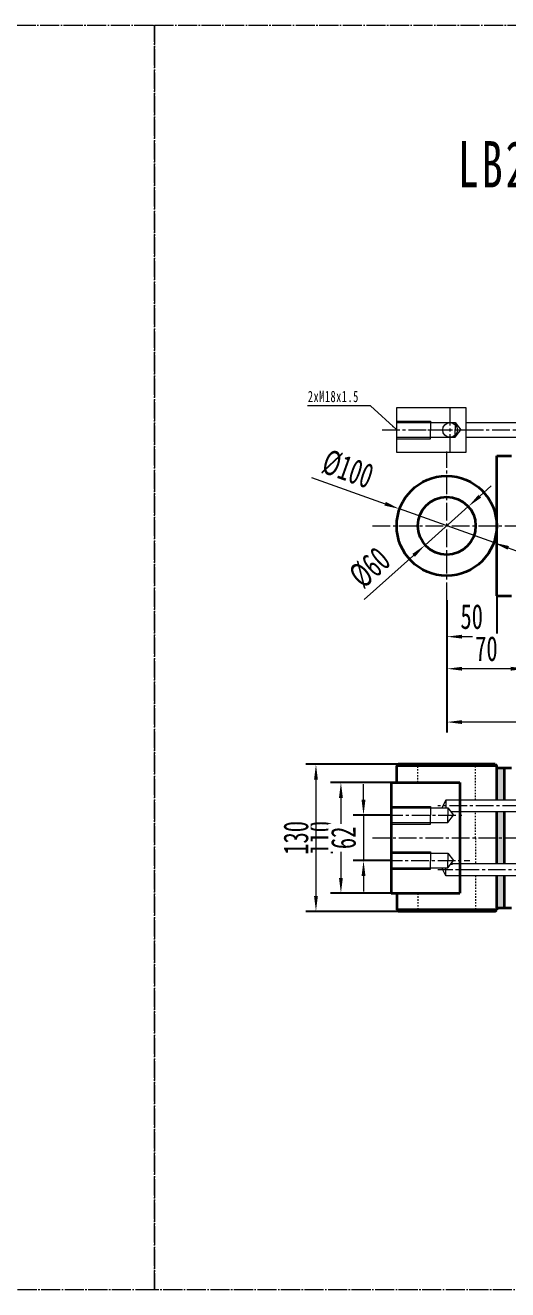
# Model space of a CAD drawing. Header units: millimetres. Extents: x -569 to 3326, y -244 to 615.
# Drawn here: x 589 to 917, y -244 to 615 of the extents above; entities that cross this region are included whole.
import ezdxf

# ---------------------------------------------------------------- set-up
doc = ezdxf.new("R2010")
doc.units = ezdxf.units.MM
doc.header["$PDSIZE"] = -5
for name, pattern in [('AD_LTYPE2 0 mm', [16, 13, -1, 1, -1]), ('双点画线', [22, 12, -2, 2, -2, 2, -2]), ('点画线', [18, 12, -2, 2, -2]), ('虚线', [2, 1, -1])]:
    doc.linetypes.add(name, pattern=pattern)
doc.layers.get('0').update_dxf_attribs({"lineweight": 35})
for name, color, linetype, lineweight in [('ACAD1轮廓实线层', 7, 'Continuous', 30), ('ACAD3中心线层', 1, 'AD_LTYPE2 0 mm', 0), ('EB0', 7, 'Continuous', 35), ('中心线层', 1, '点画线', 18), ('尺寸线层', 3, 'Continuous', 18)]:
    doc.layers.add(name, color=color, linetype=linetype, lineweight=lineweight)
doc.styles.add('UserTxtStyle7', font='', dxfattribs={"width": 0.667})
doc.styles.add('标准', font='', dxfattribs={"width": 0.667})
doc.styles.get('UserTxtStyle7').set_extended_font_data('宋体')
doc.styles.get('标准').set_extended_font_data('宋体')
doc.dimstyles.new('标准', dxfattribs={"dimscale": 3.5, "dimtxt": 4.816406, "dimasz": 3, "dimexe": 2, "dimexo": 0, "dimgap": 1.465905, "dimtad": 1, "dimdec": 1, "dimdsep": 46, "dimtxsty": '标准', "dimblk": '_CAXARROW', "dimcen": 0, "dimdle": 3, "dimaunit": 1, "dimazin": 2, "dimtfac": 0.707107, "dimtdec": 3, "dimtmove": 0, "dimatfit": 3, "dimfxl": 1, "dimfrac": 2, "dimtolj": 1, "dimtzin": 0, "dimlwd": 18, "dimarcsym": 0})

# ---------------------------------------------------------------- blocks, each defined once
blk = doc.blocks.new('_CAXARROW')
blk.add_hatch(color=0).paths.add_polyline_path([(0, 0), (-1, 0.125), (-1, -0.125)], flags=0)
blk = doc.blocks.new('*D51')
at = {"layer": 'Defpoints', "color": 0, "linetype": 'Continuous', "transparency": 16777216}
for p in [(909.71, 232.83), (875.74, 224.16), (875.74, 199.32)]:
    blk.add_point(p, dxfattribs=at)
at = {"layer": '尺寸线层', "color": 0, "linetype": 'Continuous', "lineweight": -2, "transparency": 16777216}
for p, q in [((909.71, 232.83), (909.71, 192.32)), ((875.74, 224.16), (875.74, 192.32))]:
    blk.add_line(p, q, dxfattribs=at)
at = {"layer": '尺寸线层', "color": 0, "linetype": 'Continuous', "lineweight": 18, "transparency": 16777216}
blk.add_line((899.21, 199.32), (886.24, 199.32), dxfattribs=at)
at = {"layer": '尺寸线层', "color": 0, "linetype": 'Continuous', "lineweight": 18, "transparency": 16777216, "xscale": 10.5, "yscale": 10.5, "zscale": 10.5, "rotation": 180}
blk.add_blockref('_CAXARROW', (875.74, 199.32), dxfattribs=at)
at = {"layer": '尺寸线层', "color": 0, "linetype": 'Continuous', "lineweight": 18, "transparency": 16777216, "xscale": 10.5, "yscale": 10.5, "zscale": 10.5}
blk.add_blockref('_CAXARROW', (909.71, 199.32), dxfattribs=at)
at = {"layer": '尺寸线层', "color": 0, "linetype": 'Continuous', "lineweight": 35, "transparency": 16777216, "insert": (892.73, 212.88), "char_height": 16.8574, "width": 15.4125, "attachment_point": 5, "style": '标准', "bg_fill": 3, "box_fill_scale": 1.1, "bg_fill_color": 256, "bg_fill_true_color": 13158600, "bg_fill_transparency": 0}
blk.add_mtext('\\A1;{\\fNSimSun|b0|i0|c134|p49;50}', dxfattribs=at)
blk = doc.blocks.new('*D52')
at = {"layer": 'Defpoints', "color": 0, "linetype": '双点画线', "transparency": 16777216}
for p in [(929.71, 235.66), (875.74, 224.16), (875.74, 177.54)]:
    blk.add_point(p, dxfattribs=at)
at = {"layer": '尺寸线层', "color": 0, "linetype": 'Continuous', "lineweight": -2, "transparency": 16777216}
for p, q in [((929.71, 235.66), (929.71, 170.54)), ((875.74, 224.16), (875.74, 170.54))]:
    blk.add_line(p, q, dxfattribs=at)
at = {"layer": '尺寸线层', "color": 0, "linetype": 'Continuous', "lineweight": 18, "transparency": 16777216}
blk.add_line((919.21, 177.54), (886.24, 177.54), dxfattribs=at)
at = {"layer": '尺寸线层', "color": 0, "linetype": '双点画线', "lineweight": 18, "transparency": 16777216, "xscale": 10.5, "yscale": 10.5, "zscale": 10.5, "rotation": 180}
blk.add_blockref('_CAXARROW', (875.74, 177.54), dxfattribs=at)
at = {"layer": '尺寸线层', "color": 0, "linetype": '双点画线', "lineweight": 18, "transparency": 16777216, "xscale": 10.5, "yscale": 10.5, "zscale": 10.5}
blk.add_blockref('_CAXARROW', (929.71, 177.54), dxfattribs=at)
at = {"layer": '尺寸线层', "color": 0, "linetype": '双点画线', "lineweight": 25, "transparency": 16777216, "insert": (902.73, 191.1), "char_height": 16.8574, "width": 15.4125, "attachment_point": 5, "style": '标准', "bg_fill": 3, "box_fill_scale": 1.1, "bg_fill_color": 256, "bg_fill_true_color": 13158600, "bg_fill_transparency": 0}
blk.add_mtext('\\A1;{\\fNSimSun|b0|i0|c134|p49;70}', dxfattribs=at)
blk = doc.blocks.new('*D63')
at = {"layer": 'Defpoints', "color": 0, "linetype": '点画线', "transparency": 16777216}
for p in [(875.74, 224.16), (1356.55, 221.66), (875.74, 141.28)]:
    blk.add_point(p, dxfattribs=at)
at = {"layer": '尺寸线层', "color": 0, "linetype": 'Continuous', "lineweight": -2, "transparency": 16777216}
for p, q in [((875.74, 224.16), (875.74, 134.28)), ((1356.55, 221.66), (1356.55, 134.28))]:
    blk.add_line(p, q, dxfattribs=at)
at = {"layer": '尺寸线层', "color": 0, "linetype": 'Continuous', "lineweight": 18, "transparency": 16777216}
blk.add_line((1346.05, 141.28), (886.24, 141.28), dxfattribs=at)
at = {"layer": '尺寸线层', "color": 0, "linetype": '点画线', "lineweight": 18, "transparency": 16777216, "xscale": 10.5, "yscale": 10.5, "zscale": 10.5, "rotation": 180}
blk.add_blockref('_CAXARROW', (875.74, 141.28), dxfattribs=at)
at = {"layer": '尺寸线层', "color": 0, "linetype": '点画线', "lineweight": 18, "transparency": 16777216, "xscale": 10.5, "yscale": 10.5, "zscale": 10.5}
blk.add_blockref('_CAXARROW', (1356.55, 141.28), dxfattribs=at)
at = {"layer": '尺寸线层', "color": 0, "linetype": '点画线', "lineweight": 18, "transparency": 16777216, "insert": (1116.15, 154.84), "char_height": 16.8574, "width": 29.0357, "attachment_point": 5, "style": '标准', "bg_fill": 3, "box_fill_scale": 1.1, "bg_fill_color": 256, "bg_fill_true_color": 13158600, "bg_fill_transparency": 0}
blk.add_mtext('\\A1;{\\fNSimSun|b0|i0|c134|p49;1810}', dxfattribs=at)
blk = doc.blocks.new('*D64')
at = {"layer": 'Defpoints', "color": 0, "transparency": 16777216}
for p in [(843.77, 286.11), (907.72, 263.21)]:
    blk.add_point(p, dxfattribs=at)
at = {"layer": '尺寸线层', "color": 0, "linetype": 'Continuous', "lineweight": 18, "transparency": 16777216}
for p, q in [((783.92, 307.53), (833.88, 289.65)), ((907.72, 263.21), (843.77, 286.11)), ((917.61, 259.67), (927.49, 256.13))]:
    blk.add_line(p, q, dxfattribs=at)
at = {"layer": '尺寸线层', "color": 0, "lineweight": 18, "transparency": 16777216, "xscale": 10.5, "yscale": 10.5, "zscale": 10.5}
for p, rotation in [((843.77, 286.11), 340.3017428965205), ((907.72, 263.21), 160.3017428965205)]:
    blk.add_blockref('_CAXARROW', p, dxfattribs=dict(at, rotation=rotation))
at = {"layer": '尺寸线层', "color": 0, "transparency": 16777216, "insert": (808.53, 313.13), "char_height": 16.8574, "width": 30.4064, "attachment_point": 5, "rotation": 340.30174, "style": '标准', "bg_fill": 3, "box_fill_scale": 1.1, "bg_fill_color": 256, "bg_fill_true_color": 13158600, "bg_fill_transparency": 0}
blk.add_mtext('\\A1;{\\fNSimSun|b0|i0|c134|p49;%%C100}', dxfattribs=at)
blk = doc.blocks.new('*D65')
at = {"layer": 'Defpoints', "color": 0, "transparency": 16777216}
for p in [(890.4, 287.75), (861.09, 261.57)]:
    blk.add_point(p, dxfattribs=at)
at = {"layer": '尺寸线层', "color": 0, "linetype": 'Continuous', "lineweight": 18, "transparency": 16777216}
for p, q in [((898.23, 294.74), (906.06, 301.74)), ((890.4, 287.75), (861.09, 261.57)), ((819.68, 224.59), (853.26, 254.58))]:
    blk.add_line(p, q, dxfattribs=at)
at = {"layer": '尺寸线层', "color": 0, "lineweight": 18, "transparency": 16777216, "xscale": 10.5, "yscale": 10.5, "zscale": 10.5}
for p, rotation in [((890.4, 287.75), 221.7668360606919), ((861.09, 261.57), 41.76683606069187)]:
    blk.add_blockref('_CAXARROW', p, dxfattribs=dict(at, rotation=rotation))
at = {"layer": '尺寸线层', "color": 0, "transparency": 16777216, "insert": (823.52, 246.2), "char_height": 16.8574, "width": 22.365, "attachment_point": 5, "rotation": 41.76684, "style": '标准', "bg_fill": 3, "box_fill_scale": 1.1, "bg_fill_color": 256, "bg_fill_true_color": 13158600, "bg_fill_transparency": 0}
blk.add_mtext('\\A1;{\\fNSimSun|b0|i0|c134|p49;%%C60}', dxfattribs=at)
blk = doc.blocks.new('*D67')
at = {"layer": 'Defpoints', "color": 0, "transparency": 16777216}
for p in [(837.9, 100.3), (803.83, 24.91), (837.9, 24.91)]:
    blk.add_point(p, dxfattribs=at)
at = {"layer": '尺寸线层', "color": 0, "linetype": 'Continuous', "lineweight": -2, "transparency": 16777216}
for p, q in [((837.9, 100.3), (796.83, 100.3)), ((837.9, 24.91), (796.83, 24.91))]:
    blk.add_line(p, q, dxfattribs=at)
at = {"layer": '尺寸线层', "color": 0, "linetype": 'Continuous', "lineweight": 18, "transparency": 16777216}
blk.add_line((803.83, 89.8), (803.83, 35.41), dxfattribs=at)
at = {"layer": '尺寸线层', "color": 0, "lineweight": 18, "transparency": 16777216, "xscale": 10.5, "yscale": 10.5, "zscale": 10.5}
for p, rotation in [((803.83, 100.3), 90), ((803.83, 24.91), 270)]:
    blk.add_blockref('_CAXARROW', p, dxfattribs=dict(at, rotation=rotation))
at = {"layer": '尺寸线层', "color": 0, "transparency": 16777216, "insert": (790.27, 62.6), "char_height": 16.8574, "width": 20.9943, "attachment_point": 5, "rotation": 90, "style": '标准', "bg_fill": 3, "box_fill_scale": 1.1, "bg_fill_color": 256, "bg_fill_true_color": 13158600, "bg_fill_transparency": 0}
blk.add_mtext('\\A1;{\\fNSimSun|b0|i0|c134|p49;110}', dxfattribs=at)
blk = doc.blocks.new('*D68')
at = {"layer": 'Defpoints', "color": 0, "transparency": 16777216}
for p in [(837.9, 77.98), (819.19, 47.22), (837.9, 47.22)]:
    blk.add_point(p, dxfattribs=at)
at = {"layer": '尺寸线层', "color": 0, "linetype": 'Continuous', "lineweight": 18, "transparency": 16777216}
for p, q in [((819.19, 88.48), (819.19, 98.98)), ((819.19, 77.98), (819.19, 47.22)), ((819.19, 36.72), (819.19, 26.22))]:
    blk.add_line(p, q, dxfattribs=at)
at = {"layer": '尺寸线层', "color": 0, "linetype": 'Continuous', "lineweight": -2, "transparency": 16777216}
for p, q in [((837.9, 77.98), (812.19, 77.98)), ((837.9, 47.22), (812.19, 47.22))]:
    blk.add_line(p, q, dxfattribs=at)
at = {"layer": '尺寸线层', "color": 0, "lineweight": 18, "transparency": 16777216, "xscale": 10.5, "yscale": 10.5, "zscale": 10.5}
for p, rotation in [((819.19, 77.98), 270), ((819.19, 47.22), 90)]:
    blk.add_blockref('_CAXARROW', p, dxfattribs=dict(at, rotation=rotation))
at = {"layer": '尺寸线层', "color": 0, "transparency": 16777216, "insert": (805.63, 62.6), "char_height": 16.8574, "width": 15.4125, "attachment_point": 5, "rotation": 90, "style": '标准', "bg_fill": 3, "box_fill_scale": 1.1, "bg_fill_color": 256, "bg_fill_true_color": 13158600, "bg_fill_transparency": 0}
blk.add_mtext('\\A1;{\\fNSimSun|b0|i0|c134|p49;62}', dxfattribs=at)
blk = doc.blocks.new('*D70')
at = {"layer": 'Defpoints', "color": 0, "transparency": 16777216}
for p in [(842.78, 112.58), (786.88, 12.62), (842.78, 12.62)]:
    blk.add_point(p, dxfattribs=at)
at = {"layer": '尺寸线层', "color": 0, "linetype": 'Continuous', "lineweight": -2, "transparency": 16777216}
for p, q in [((842.78, 112.58), (779.88, 112.58)), ((842.78, 12.62), (779.88, 12.62))]:
    blk.add_line(p, q, dxfattribs=at)
at = {"layer": '尺寸线层', "color": 0, "linetype": 'Continuous', "lineweight": 18, "transparency": 16777216}
blk.add_line((786.88, 102.08), (786.88, 23.12), dxfattribs=at)
at = {"layer": '尺寸线层', "color": 0, "lineweight": 18, "transparency": 16777216, "xscale": 10.5, "yscale": 10.5, "zscale": 10.5}
for p, rotation in [((786.88, 112.58), 90), ((786.88, 12.62), 270)]:
    blk.add_blockref('_CAXARROW', p, dxfattribs=dict(at, rotation=rotation))
at = {"layer": '尺寸线层', "color": 0, "transparency": 16777216, "insert": (773.32, 62.6), "char_height": 16.8574, "width": 20.9943, "attachment_point": 5, "rotation": 90, "style": '标准', "bg_fill": 3, "box_fill_scale": 1.1, "bg_fill_color": 256, "bg_fill_true_color": 13158600, "bg_fill_transparency": 0}
blk.add_mtext('\\A1;{\\fNSimSun|b0|i0|c134|p49;130}', dxfattribs=at)
blk = doc.blocks.new('*X50')
at = {"layer": '尺寸线层', "linetype": 'Continuous'}
blk.add_hatch(color=0, dxfattribs=at).paths.add_polyline_path([(43.09, -16.32), (39.79, -14), (40.47, -13.26)], flags=0)
at = {"layer": '尺寸线层', "color": 0}
blk.add_line((25.15, 0), (-17.5, 0), dxfattribs=at)
at = {"layer": '尺寸线层', "color": 0, "linetype": 'Continuous'}
blk.add_line((43.09, -16.32), (25.15, 0), dxfattribs=at)
at = {"layer": '尺寸线层', "color": 0, "insert": (0, 6.38), "char_height": 7.7063, "width": 69.9849, "attachment_point": 5, "line_spacing_factor": 1.15057, "style": '标准'}
blk.add_mtext('\\T1.1;{\\fNSimSun|b0|i0|c134|p49;2xM18x1.5}', dxfattribs=at)

msp = doc.modelspace()

# ---------------------------------------------------------------- hatches: boundary and pattern name
at = {"layer": 'EB0'}
h = msp.add_hatch(color=256, dxfattribs=at)
h.paths.add_polyline_path([(909.71, 88.31), (909.71, 98.44), (909.71, 110.1), (914.71, 110.1), (914.71, 88.31)], flags=0)
h.paths.add_polyline_path([(909.71, 62.6), (909.71, 73.94), (909.71, 80.31), (914.71, 80.31), (914.71, 62.6)], flags=0)
h.paths.add_polyline_path([(909.71, 44.89), (909.71, 56.17), (909.71, 62.6), (914.71, 62.6), (914.71, 44.89)], flags=0)
h.paths.add_polyline_path([(909.71, 15.1), (909.71, 32.89), (909.71, 36.89), (914.71, 36.89), (914.71, 15.1)], flags=0)

# ---------------------------------------------------------------- linework, layer by layer
at = {"layer": 'ACAD3中心线层'}
for points in [[(-568.61, 614.78), (677.12, 614.78), (677.12, -244.45), (-568.61, -244.45)], [(677.12, 614.78), (1560.09, 614.78), (1560.09, -244.45), (677.12, -244.45)]]:
    msp.add_lwpolyline(points, close=True, dxfattribs=at)
at = {"layer": 'EB0', "lineweight": 18}
for p, q in [((841.78, 345.82), (864.64, 345.82)), ((841.78, 344.82), (864.64, 344.82)), ((864.64, 345.82), (864.64, 339.82)), ((864.64, 344.82), (881.57, 344.82)), ((881.57, 344.82), (885.42, 339.82)), ((881.57, 344.82), (881.57, 339.82)), ((864.64, 333.82), (864.64, 339.82)), ((881.57, 334.82), (885.42, 339.82)), ((881.57, 334.82), (881.57, 339.82)), ((841.78, 334.82), (864.64, 334.82)), ((841.78, 333.82), (864.64, 333.82)), ((864.64, 334.82), (881.57, 334.82)), ((837.9, 83.98), (864.64, 83.98)), ((837.9, 82.98), (864.64, 82.98)), ((864.64, 83.98), (864.64, 77.98)), ((864.64, 82.98), (876.57, 82.98)), ((864.64, 71.98), (864.64, 77.98)), ((876.57, 82.98), (876.57, 77.98)), ((876.57, 72.98), (880.42, 77.98)), ((876.57, 72.98), (876.57, 77.98)), ((837.9, 72.98), (864.64, 72.98)), ((837.9, 71.98), (864.64, 71.98)), ((864.64, 72.98), (876.57, 72.98)), ((837.9, 53.22), (864.64, 53.22)), ((837.9, 52.22), (864.64, 52.22)), ((864.64, 53.22), (864.64, 47.22)), ((864.64, 52.22), (876.57, 52.22)), ((876.57, 52.22), (880.42, 47.22)), ((876.57, 52.22), (876.57, 47.22)), ((864.64, 41.22), (864.64, 47.22)), ((876.57, 42.22), (880.42, 47.22)), ((876.57, 42.22), (876.57, 47.22)), ((837.9, 42.22), (864.64, 42.22)), ((837.9, 41.22), (864.64, 41.22)), ((864.64, 42.22), (876.57, 42.22))]:
    msp.add_line(p, q, dxfattribs=at)
at = {"layer": 'EB0', "color": 8, "lineweight": 18}
for p, q in [((888.64, 344.82), (931.81, 344.82)), ((888.64, 334.82), (931.81, 334.82)), ((875.25, 88.31), (872.47, 82.98)), ((879.76, 88.31), (875.25, 88.31)), ((875.25, 88.31), (875.25, 82.98)), ((1185.56, 88.31), (879.76, 88.31)), ((876.57, 82.98), (880.42, 77.98)), ((1185.56, 80.31), (878.5, 80.31)), ((941.81, 44.89), (879.76, 44.89)), ((875.25, 36.89), (872.47, 42.22)), ((875.25, 36.89), (875.25, 42.22)), ((879.76, 36.89), (875.25, 36.89)), ((941.81, 36.89), (879.76, 36.89))]:
    msp.add_line(p, q, dxfattribs=at)
at = {"layer": 'EB0', "linetype": 'Continuous', "lineweight": 35}
for p, q in [((909.71, 322.16), (919.71, 322.16)), ((909.71, 110.1), (919.71, 110.1)), ((909.71, 88.31), (909.71, 110.1)), ((909.71, 44.89), (909.71, 80.31)), ((909.71, 15.1), (909.71, 36.89)), ((909.71, 15.1), (919.71, 15.1))]:
    msp.add_line(p, q, dxfattribs=at)
at = {"layer": 'EB0'}
for p, q in [((841.78, 111.58), (842.78, 112.58)), ((908.71, 112.58), (842.78, 112.58)), ((908.71, 112.58), (909.71, 111.58)), ((909.71, 111.58), (841.78, 111.58)), ((841.78, 100.3), (841.78, 111.58)), ((909.71, 110.1), (909.71, 111.58)), ((914.71, 110.1), (914.71, 88.31)), ((914.71, 80.31), (914.71, 44.89)), ((879.76, 44.89), (878.63, 44.89)), ((914.71, 36.89), (914.71, 15.1)), ((841.78, 24.91), (841.78, 13.62)), ((841.78, 13.62), (842.78, 12.62)), ((909.71, 13.62), (841.78, 13.62)), ((908.71, 12.62), (842.78, 12.62)), ((908.71, 12.62), (909.71, 13.62)), ((909.71, 15.1), (909.71, 13.62))]:
    msp.add_line(p, q, dxfattribs=at)
at = {"layer": 'EB0', "color": 8, "linetype": '虚线', "lineweight": 18}
for p, q in [((856.1, 100.3), (856.1, 112.58)), ((895.39, 88.31), (895.39, 112.58)), ((895.39, 62.6), (895.39, 80.31)), ((895.39, 62.6), (895.39, 44.89)), ((895.39, 36.89), (895.39, 12.62)), ((856.1, 24.91), (856.1, 12.62))]:
    msp.add_line(p, q, dxfattribs=at)
at = {"layer": 'EB0', "color": 7}
for p, q in [((837.9, 100.3), (837.9, 24.91)), ((837.9, 100.3), (884.76, 100.3)), ((884.76, 100.3), (884.76, 24.91)), ((837.9, 24.91), (884.76, 24.91))]:
    msp.add_line(p, q, dxfattribs=at)
at = {"layer": 'EB0', "lineweight": 18}
msp.add_lwpolyline([(841.78, 324.5), (841.78, 355.13), (888.64, 355.13), (888.64, 324.5)], close=True, dxfattribs=at)
msp.add_circle((877.99, 339.82), 4.98, dxfattribs=at)
at = {"layer": 'EB0'}
for radius in [33.97, 19.65]:
    msp.add_circle((875.74, 274.66), radius, dxfattribs=at)
at = {"layer": '中心线层', "lineweight": 18}
for p, q in [((877.99, 324.84), (877.99, 354.79)), ((863.02, 339.82), (892.97, 339.82))]:
    msp.add_line(p, q, dxfattribs=at)
at = {"layer": '中心线层'}
for p, q in [((831.78, 339.82), (898.64, 339.82)), ((834.03, 77.98), (886.57, 77.98)), ((833.62, 47.22), (891.57, 47.22)), ((951.81, 40.89), (869.76, 40.89))]:
    msp.add_line(p, q, dxfattribs=at)
at = {"layer": '中心线层', "linetype": '点画线', "lineweight": 18}
for p, q in [((888.64, 339.82), (931.81, 339.82)), ((875.74, 224.16), (875.74, 325.16)), ((825.24, 274.66), (935.04, 274.66)), ((1195.56, 84.31), (869.76, 84.31)), ((825.24, 62.6), (935.04, 62.6))]:
    msp.add_line(p, q, dxfattribs=at)

# ---------------------------------------------------------------- block references
at = {"layer": '尺寸线层'}
msp.add_blockref('*X50', (798.69, 356.14), dxfattribs=at)

# ---------------------------------------------------------------- texts
at = {"layer": 'ACAD1轮廓实线层', "linetype": 'Continuous', "lineweight": 18, "insert": (883.3, 536.06), "char_height": 31.4415, "width": 421.8358, "attachment_point": 1, "line_spacing_factor": 1.15057, "style": 'UserTxtStyle7'}
msp.add_mtext('{\\T1.137;LB26.82000伸缩油缸}', dxfattribs=at)

# ---------------------------------------------------------------- next in the draw order: dimensions: what is measured, and where the dimension line sits
at = {"layer": '尺寸线层', "linetype": 'Continuous', "lineweight": 35}
dim = msp.add_linear_dim(base=(875.74, 199.32), p1=(909.71, 232.83), p2=(875.74, 224.16), text='{\\fNSimSun|b0|i0|c134|p49;50}', dimstyle='标准', override={"dimsah": 1, "dimtfill": 1, "dimtzin": 0}, dxfattribs=at)
dim.commit()
dim.dimension.update_dxf_attribs({"geometry": '*D51', "text_midpoint": (892.73, 212.88)})
at = {"layer": '尺寸线层'}
dim = msp.add_linear_dim(base=(803.83, 24.91), p1=(837.9, 100.3), p2=(837.9, 24.91), angle=270, text='{\\fNSimSun|b0|i0|c134|p49;110}', dimstyle='标准', override={"dimsah": 1, "dimtfill": 1, "dimtzin": 0}, dxfattribs=at)
dim.commit()
dim.dimension.update_dxf_attribs({"geometry": '*D67', "text_midpoint": (790.27, 62.6)})

# ---------------------------------------------------------------- next in the draw order: dimensions: what is measured, and where the dimension line sits
at = {"layer": '尺寸线层', "linetype": '双点画线', "lineweight": 25}
dim = msp.add_linear_dim(base=(875.74, 177.54), p1=(929.71, 235.66), p2=(875.74, 224.16), text='{\\fNSimSun|b0|i0|c134|p49;70}', dimstyle='标准', override={"dimsah": 1, "dimtfill": 1, "dimtzin": 0}, dxfattribs=at)
dim.commit()
dim.dimension.update_dxf_attribs({"geometry": '*D52', "text_midpoint": (902.73, 191.1)})
at = {"layer": '尺寸线层'}
dim = msp.add_linear_dim(base=(819.19, 47.22), p1=(837.9, 77.98), p2=(837.9, 47.22), angle=270, text='{\\fNSimSun|b0|i0|c134|p49;62}', dimstyle='标准', override={"dimsah": 1, "dimtfill": 1, "dimtzin": 0}, dxfattribs=at)
dim.commit()
dim.dimension.update_dxf_attribs({"geometry": '*D68', "text_midpoint": (805.63, 62.6)})

# ---------------------------------------------------------------- next in the draw order: linework, layer by layer
at = {"layer": 'EB0', "linetype": 'Continuous', "lineweight": 35}
for q in [(909.71, 322.16), (919.71, 227.16)]:
    msp.add_line((909.71, 227.16), q, dxfattribs=at)

# ---------------------------------------------------------------- next in the draw order: dimensions: what is measured, and where the dimension line sits
at = {"layer": '尺寸线层'}
dim = msp.add_linear_dim(base=(786.88, 12.62), p1=(842.78, 112.58), p2=(842.78, 12.62), angle=270, text='{\\fNSimSun|b0|i0|c134|p49;130}', dimstyle='标准', override={"dimsah": 1, "dimtfill": 1, "dimtzin": 0}, dxfattribs=at)
dim.commit()
dim.dimension.update_dxf_attribs({"geometry": '*D70', "text_midpoint": (773.32, 62.6)})

# ---------------------------------------------------------------- next in the draw order: dimensions: what is measured, and where the dimension line sits
dim = msp.add_diameter_dim_2p(p1=(907.72, 263.21), p2=(843.77, 286.11), text='{\\fNSimSun|b0|i0|c134|p49;%%C100}', dimstyle='标准', override={"dimsah": 1, "dimtfill": 1, "dimtzin": 0}, dxfattribs=at)
dim.commit()
dim.dimension.update_dxf_attribs({"geometry": '*D64', "text_midpoint": (808.53, 313.13)})
at = {"layer": '尺寸线层', "linetype": '点画线', "lineweight": 18}
dim = msp.add_linear_dim(base=(875.74, 141.28), p1=(1356.55, 221.66), p2=(875.74, 224.16), text='{\\fNSimSun|b0|i0|c134|p49;1810}', dimstyle='标准', override={"dimsah": 1, "dimtfill": 1}, dxfattribs=at)
dim.commit()
dim.dimension.update_dxf_attribs({"geometry": '*D63', "text_midpoint": (1116.15, 154.84)})

# ---------------------------------------------------------------- next in the draw order: dimensions: what is measured, and where the dimension line sits
at = {"layer": '尺寸线层'}
dim = msp.add_diameter_dim_2p(p1=(890.4, 287.75), p2=(861.09, 261.57), text='{\\fNSimSun|b0|i0|c134|p49;%%C60}', dimstyle='标准', override={"dimsah": 1, "dimtfill": 1, "dimtzin": 0}, dxfattribs=at)
dim.commit()
dim.dimension.update_dxf_attribs({"geometry": '*D65', "text_midpoint": (823.52, 246.2)})

doc.saveas('drawing.dxf')
